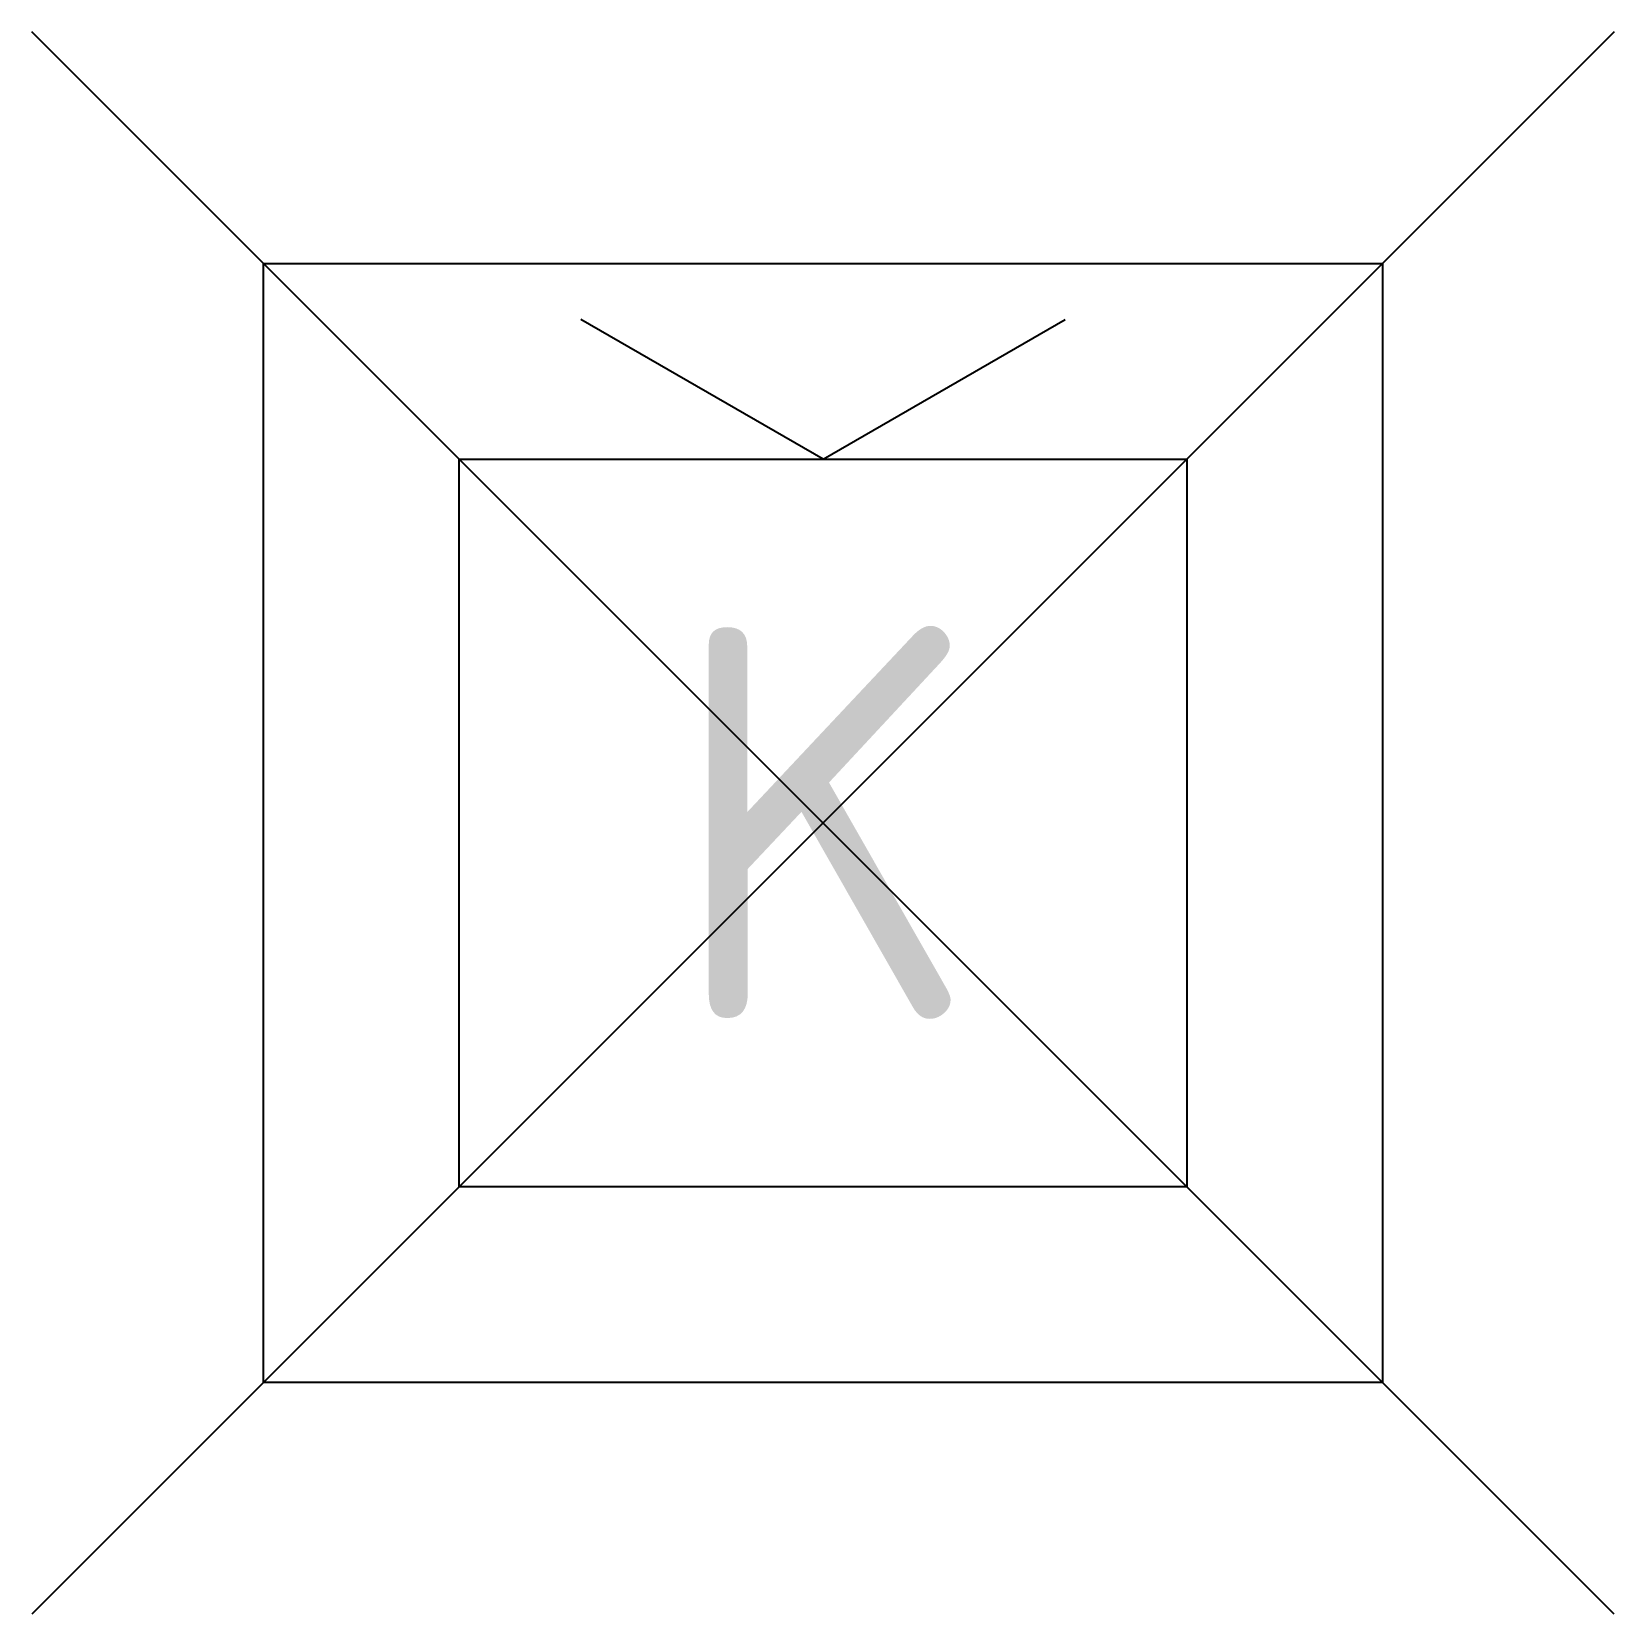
# Model space of a CAD drawing. Extents: x -5.3 to 5.3, y -5.3 to 5.3.
import ezdxf
from ezdxf.enums import TextEntityAlignment as Align

# ---------------------------------------------------------------- set-up
doc = ezdxf.new("R2010")
doc.units = 0
doc.styles.add('NLCS-ISO', font='NLCS-ISO.ttf')

msp = doc.modelspace()

# ---------------------------------------------------------------- linework, layer by layer
for p, q in [((-3.75, -3.75), (-3.75, 3.75)), ((-3.75, 3.75), (3.75, 3.75)), ((3.75, 3.75), (3.75, -3.75)), ((0, 2.438), (-1.624, 3.375)), ((0, 2.438), (1.624, 3.375)), ((-2.438, -2.438), (-2.438, 2.438)), ((-2.438, 2.438), (2.438, 2.438)), ((2.438, 2.438), (2.438, -2.438)), ((2.438, -2.438), (-2.438, -2.438)), ((3.75, -3.75), (-3.75, -3.75))]:
    msp.add_line(p, q)
at = {"flags": 128}
for points in [[(5.303, -5.303), (-5.303, 5.303)], [(5.303, 5.303), (-5.303, -5.303)]]:
    msp.add_lwpolyline(points, dxfattribs=at)

# ---------------------------------------------------------------- texts
at = {"style": 'NLCS-ISO'}
msp.add_text('K', height=2.625, dxfattribs=at).set_placement((0, 0), align=Align.MIDDLE_CENTER)

doc.saveas('drawing.dxf')
